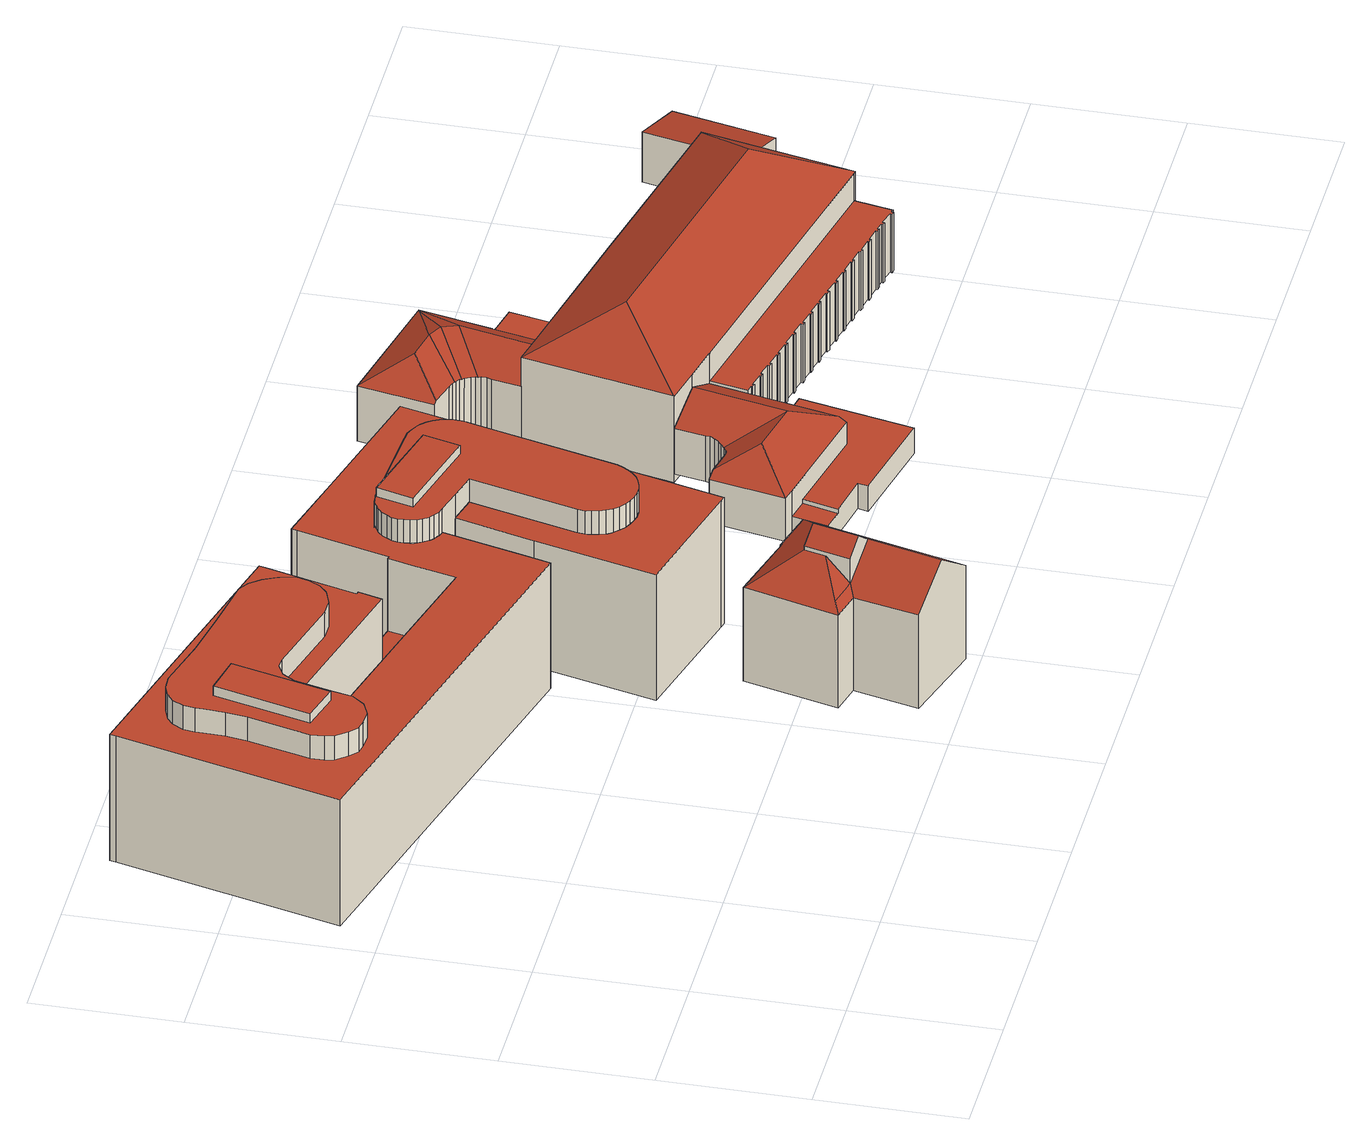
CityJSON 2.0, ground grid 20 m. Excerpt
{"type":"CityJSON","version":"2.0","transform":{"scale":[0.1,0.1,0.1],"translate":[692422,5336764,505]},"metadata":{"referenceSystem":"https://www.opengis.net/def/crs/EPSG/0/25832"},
"CityObjects":{
"building1":{"type":"Building","attributes":{"Gemeindeschluessel":"09162000","HoeheDach":"533.390","HoeheGrund":"509.358","Methode":"2000","NiedrigsteTraufeDesGebaeudes":"517.530","Geometrietyp2DReferenz":"3000","function":"31001_9998","roofType":"1000","measuredHeight":24.03,"storeysAboveGround":6},"address":[{"country":"Germany","locality":"München","thoroughfareName":"Gedonstraße 10"}],"geometry":[{"type":"Solid","lod":"2","boundaries":[[[[0,1,2,3]],[[4,5,6,7]],[[8,9,10,11]],[[12,13,14,15]],[[16,17,18,19]],[[20,21,22,23]],[[24,25,26,1,0,27,28,29,30,9,8,31,32,33,34,35,36,37,38,39,40,41,42,43,44,45,46,47,48,49,50,51,52,53,54,55,56],[57,58,59,60]],[[61,62,63,64]],[[65,66,67,68]],[[35,34,69,70]],[[71,72,73,74]],[[75,76,57,60]],[[77,78,79,80]],[[81,82,83,84]],[[37,36,85,86]],[[87,88,89,90]],[[91,92,93,94]],[[95,96,97,98]],[[99,100,101,102]],[[46,45,103,104]],[[105,106,59,58]],[[17,107,108,18]],[[38,37,86,109]],[[100,110,111,101]],[[28,27,112,113]],[[114,115,116,117]],[[118,107,17,16,119,120,78,77,121,66,65,122,123,124,125,126,127,128,82,81,62,61,129,130,21,20,131,132,133,5,4,134,96,95,135,136,137,138,139,88,87,140,141,142,143,144,145,146,147,92,91,110,100,99,148,149,150,13,12,151,152,153,154,155,156,157,72,71,158,159,160,161,162,163,164,165,166,167,115,114,168,169],[170,171,172,173,174,175,176,104,103,177,178,179,180,181,182,109,86,85,70,69,183,184,185,11,10,186,187,113,112,3,2,188,189,190,191,192,193]],[[163,162,194,195]],[[66,121,196,67]],[[56,55,192,191]],[[82,128,197,83]],[[40,39,182,181]],[[121,77,80,196]],[[155,198,199,200,157,156]],[[147,146,201,202]],[[203,204,158,71,74,205,206,207,165,164]],[[145,144,208,209]],[[51,50,173,172,171,52]],[[5,133,210,6]],[[44,43,178,177]],[[41,40,181,180]],[[26,25,189,188]],[[13,150,211,14]],[[110,91,94,111]],[[141,140,212,213]],[[24,56,191,190]],[[119,16,19,214]],[[32,31,185,184]],[[39,38,109,182]],[[152,151,215,216]],[[125,124,217,218]],[[54,53,170,193,192,55]],[[9,30,186,10]],[[128,127,219,197]],[[34,33,183,69]],[[220,108,107,118,169,168,221,222]],[[132,131,223,224]],[[88,139,225,89]],[[187,186,30,29,28,113]],[[47,46,104,176]],[[50,49,174,173]],[[124,123,226,217]],[[42,41,180,179]],[[115,167,227,116]],[[162,161,228,194]],[[134,4,7,229]],[[151,12,15,215]],[[21,130,230,22]],[[159,158,204,231,232,160]],[[138,137,233,234]],[[167,166,235,227]],[[33,32,184,183]],[[106,75,60,59]],[[62,81,84,63]],[[149,148,236,237]],[[92,147,202,93]],[[148,99,102,236]],[[49,48,175,174]],[[53,52,171,170]],[[146,145,209,201]],[[161,160,232,228]],[[144,143,238,208]],[[27,0,3,112]],[[136,135,95,98,239,240,233,137]],[[1,26,188,2]],[[36,35,70,85]],[[131,20,23,223]],[[126,125,218,241]],[[96,134,229,97]],[[31,8,11,185]],[[119,214,242,79,78,120]],[[143,142,243,238]],[[123,122,244,226]],[[127,126,241,219]],[[76,105,58,57]],[[168,114,117,221]],[[164,163,195,203]],[[43,42,179,178]],[[25,24,190,189]],[[140,87,90,212]],[[139,138,234,225]],[[72,157,200,73]],[[230,130,129,61,64,245]],[[166,165,207,235]],[[45,44,177,103]],[[133,132,224,210]],[[150,149,237,211]],[[246,216,215,15,14,211,237,236,102,101,111,94,93,202,201,209,208,238,243,213,212,90,89,225,234,233,240,239,98,97,229,7,6,210,224,223,23,22,230,245,64,63,84,83,197,219,241,218,217,226,244,68,67,196,80,79,242,214,19,18,108,220,222,221,117,116,227,235,207,206,205,74,73,200,199,198,247]],[[76,75,106,105]],[[48,47,176,175]],[[122,65,68,244]],[[246,247,198,155,154,153,152,216]],[[142,141,213,243]],[[231,204,203,195,194,228,232]]]],"semantics":{"surfaces":[{"type":"WallSurface"},{"type":"RoofSurface","Dachneigung":"90.000","Dachorientierung":"-1.000","Flaeche":"396.257","Z_MAX":"22.602","Z_MAX_ASL":"531.960","Z_MIN":"22.602","Z_MIN_ASL":"531.960"},{"type":"RoofSurface","Dachneigung":"90.000","Dachorientierung":"-1.000","Flaeche":"1548.596","Z_MAX":"19.042","Z_MAX_ASL":"528.400","Z_MIN":"19.042","Z_MIN_ASL":"528.400"},{"type":"GroundSurface"},{"type":"RoofSurface","Dachneigung":"90.000","Dachorientierung":"-1.000","Flaeche":"75.817","Z_MAX":"24.032","Z_MAX_ASL":"533.390","Z_MIN":"24.032","Z_MIN_ASL":"533.390"},{"type":"RoofSurface","Dachneigung":"90.000","Dachorientierung":"-1.000","Flaeche":"219.333","Z_MAX":"8.172","Z_MAX_ASL":"517.530","Z_MIN":"8.172","Z_MIN_ASL":"517.530"}],"values":[[0,0,0,0,0,0,1,0,0,0,0,0,0,0,0,0,0,0,0,0,0,0,0,0,0,0,2,0,0,0,0,0,0,0,0,0,0,0,0,0,0,0,0,0,0,0,0,0,0,0,0,0,0,0,0,0,0,0,0,0,0,0,0,0,0,0,0,0,0,0,0,0,0,0,0,0,0,0,0,0,0,0,0,0,0,0,0,0,0,0,0,0,0,0,0,0,0,0,0,0,0,0,0,0,0,0,0,3,4,0,0,0,0,5]]}}]},
"building2":{"type":"Building","attributes":{"Gemeindeschluessel":"09162000","HoeheDach":"530.060","HoeheGrund":"509.400","Methode":"2000","NiedrigsteTraufeDesGebaeudes":"523.374","Geometrietyp2DReferenz":"3000","function":"31001_1000","roofType":"3200","measuredHeight":20.66},"address":[{"country":"Germany","locality":"München","thoroughfareName":"Königinstraße 101"}],"geometry":[{"type":"Solid","lod":"2","boundaries":[[[[248,249,250,251,252,253,254]],[[255,251,256]],[[257,258,259]],[[260,261,262,263]],[[264,250,265,266]],[[267,264,266,268]],[[262,261,255,256,269]],[[270,271,272,273,268,266,265,274,275,276]],[[272,277,278,279,273]],[[250,249,274,265]],[[276,254,253,280,270]],[[257,269,278,277,258]],[[259,281,280,253,252]],[[252,260,263,259]],[[268,273,279,267]],[[281,259,258,277,282]],[[279,278,269,256,251,250,264,267]],[[249,248,275,274]],[[281,282,271,270,280]],[[262,269,257,259,263]],[[251,255,261,260,252]],[[276,275,248,254]],[[282,277,272,271]]]],"semantics":{"surfaces":[{"type":"RoofSurface","Dachneigung":"54.025","Dachorientierung":"106.385","Flaeche":"149.985","Z_MAX":"18.670","Z_MAX_ASL":"528.070","Z_MIN":"13.974","Z_MIN_ASL":"523.374"},{"type":"WallSurface"},{"type":"RoofSurface","Dachneigung":"48.206","Dachorientierung":"196.666","Flaeche":"9.772","Z_MAX":"18.053","Z_MAX_ASL":"527.453","Z_MIN":"14.996","Z_MIN_ASL":"524.396"},{"type":"RoofSurface","Dachneigung":"50.532","Dachorientierung":"286.388","Flaeche":"20.160","Z_MAX":"20.660","Z_MAX_ASL":"530.060","Z_MIN":"18.670","Z_MIN_ASL":"528.070"},{"type":"GroundSurface"},{"type":"RoofSurface","Dachneigung":"54.377","Dachorientierung":"286.418","Flaeche":"55.525","Z_MAX":"18.053","Z_MAX_ASL":"527.453","Z_MIN":"14.008","Z_MIN_ASL":"523.408"},{"type":"RoofSurface","Dachneigung":"52.769","Dachorientierung":"286.373","Flaeche":"77.228","Z_MAX":"18.670","Z_MAX_ASL":"528.070","Z_MIN":"13.980","Z_MIN_ASL":"523.380"},{"type":"RoofSurface","Dachneigung":"48.088","Dachorientierung":"196.628","Flaeche":"6.381","Z_MAX":"15.000","Z_MAX_ASL":"524.400","Z_MIN":"13.980","Z_MIN_ASL":"523.380"},{"type":"RoofSurface","Dachneigung":"54.837","Dachorientierung":"16.618","Flaeche":"78.673","Z_MAX":"18.670","Z_MAX_ASL":"528.070","Z_MIN":"13.974","Z_MIN_ASL":"523.374"},{"type":"RoofSurface","Dachneigung":"50.531","Dachorientierung":"106.388","Flaeche":"20.160","Z_MAX":"20.660","Z_MAX_ASL":"530.060","Z_MIN":"18.670","Z_MIN_ASL":"528.070"}],"values":[[0,1,2,3,1,1,1,4,1,1,1,5,6,1,1,7,8,1,1,1,9,1,1]]}}]},
"building3":{"type":"Building","attributes":{"Gemeindeschluessel":"09162000","HoeheDach":"517.532","HoeheGrund":"509.870","Methode":"1000","NiedrigsteTraufeDesGebaeudes":"517.532","Geometrietyp2DReferenz":"3000","function":"31001_9998","roofType":"1000","measuredHeight":7.66,"storeysAboveGround":2},"geometry":[{"type":"Solid","lod":"2","boundaries":[[[[283,284,285,286]],[[287,288,283,286]],[[286,285,289,287]],[[290,289,285,284]],[[288,290,284,283]],[[287,289,290,288]]]],"semantics":{"surfaces":[{"type":"WallSurface"},{"type":"RoofSurface","Dachneigung":"90.000","Dachorientierung":"-1.000","Flaeche":"38.052","Z_MAX":"7.662","Z_MAX_ASL":"517.532","Z_MIN":"7.662","Z_MIN_ASL":"517.532"},{"type":"GroundSurface"}],"values":[[0,1,0,2,0,0]]}}]},
"building4":{"type":"Building","attributes":{"Gemeindeschluessel":"09162000","HoeheDach":"533.230","HoeheGrund":"509.430","Methode":"2000","NiedrigsteTraufeDesGebaeudes":"531.860","Geometrietyp2DReferenz":"3000","function":"31001_9998","roofType":"1000","measuredHeight":23.8,"storeysAboveGround":6},"geometry":[{"type":"Solid","lod":"2","boundaries":[[[[291,292,64,63]],[[293,230,294,64,292,295]],[[296,297,298,211]],[[299,300,83,197]],[[301,302,209,208]],[[303,304,202,201]],[[305,306,307,308]],[[309,310,311,93]],[[312,299,197,219]],[[313,314,315,233]],[[306,316,317,307]],[[318,319,68,67]],[[320,321,322,218]],[[323,324,325,326]],[[300,327,84,83]],[[328,320,218,217]],[[329,330,233,315,225,89,90,212,213,243,238,208,209,201,202,93,311,111,101,102,331,237,332,211,298,214,333,80,196,67,68,244,334,226,217,218,322,219,197,83,84,335,63,64,294,230,326,325,223,224,210,6,7,336,97]],[[310,337,111,311]],[[338,339,90,89]],[[340,341,331,102]],[[342,291,63,335,84,327]],[[343,344,210,224]],[[345,346,336,7]],[[304,309,93,202]],[[339,347,212,90]],[[297,348,214,298]],[[348,349,333,214]],[[344,350,6,210]],[[302,303,201,209]],[[350,345,7,6]],[[351,316,306,305,352]],[[353,338,89,225]],[[354,355,238,243]],[[314,353,225,315]],[[355,301,208,238]],[[321,312,219,322]],[[346,356,97,336]],[[341,357,237,331]],[[347,358,213,212]],[[330,329,359,360,313,233]],[[293,323,326,230]],[[361,343,224,223]],[[337,362,101,111]],[[318,363,364,349,348,297,296,365,357,341,340,362,337,310,309,304,303,302,301,355,354,358,347,339,338,353,314,313,360,359,356,346,345,350,344,343,361,324,323,293,295,292,291,342,327,300,299,312,321,320,328,366,367,368,319],[317,369,370,308,307]],[[364,363,196,80]],[[356,359,329,97]],[[369,351,352,305,308,370]],[[316,351,369,317]],[[358,354,243,213]],[[324,361,223,325]],[[237,357,365,296,211,332]],[[319,368,244,68]],[[366,328,217,226]],[[362,340,102,101]],[[349,364,80,333]],[[363,318,67,196]],[[367,366,226,334,244,368]]]],"semantics":{"surfaces":[{"type":"WallSurface"},{"type":"GroundSurface"},{"type":"RoofSurface","Dachneigung":"90.000","Dachorientierung":"-1.000","Flaeche":"67.408","Z_MAX":"23.800","Z_MAX_ASL":"533.230","Z_MIN":"23.800","Z_MIN_ASL":"533.230"},{"type":"RoofSurface","Dachneigung":"90.000","Dachorientierung":"-1.000","Flaeche":"362.272","Z_MAX":"22.430","Z_MAX_ASL":"531.860","Z_MIN":"22.430","Z_MIN_ASL":"531.860"}],"values":[[0,0,0,0,0,0,0,0,0,0,0,0,0,0,0,0,1,0,0,0,0,0,0,0,0,0,0,0,0,0,2,0,0,0,0,0,0,0,0,0,0,0,0,3,0,0,0,0,0,0,0,0,0,0,0,0,0]]}}]},
"building5":{"type":"Building","attributes":{"Gemeindeschluessel":"09162000","HoeheDach":"517.140","HoeheGrund":"507.368","Methode":"2000","NiedrigsteTraufeDesGebaeudes":"513.880","Geometrietyp2DReferenz":"3000","function":"31001_9998","roofType":"3100","measuredHeight":9.77,"storeysAboveGround":1},"geometry":[{"type":"Solid","lod":"2","boundaries":[[[[371,372,373,374]],[[375,376,377,378]],[[379,380,381,382]],[[383,384,385,386]],[[387,388,389,390]],[[373,372,391,392,393]],[[394,376,375,395,396,397]],[[391,372,371,398,399,380,379,400,401,397]],[[402,403,404,383,386]],[[401,405,388,387,384,383,404,394,397]],[[380,399,406,381]],[[392,407,408,393]],[[396,407,392,391,397]],[[401,400,409,410]],[[404,403,376,394]],[[378,377,402,386,385,390,389,411,410,409,382,381,406,412,374,373,393,408,413]],[[399,398,412,406]],[[395,413,408,407,396]],[[376,403,402,377]],[[405,401,410,411]],[[398,371,374,412]],[[388,405,411,389]],[[378,413,395,375]],[[384,387,390,385]],[[400,379,382,409]]]],"semantics":{"surfaces":[{"type":"WallSurface"},{"type":"RoofSurface","Dachneigung":"60.820","Dachorientierung":"192.234","Flaeche":"90.344","Z_MAX":"9.772","Z_MAX_ASL":"517.140","Z_MIN":"6.538","Z_MIN_ASL":"513.906"},{"type":"RoofSurface","Dachneigung":"62.844","Dachorientierung":"282.143","Flaeche":"65.348","Z_MAX":"9.772","Z_MAX_ASL":"517.140","Z_MIN":"6.512","Z_MIN_ASL":"513.880"},{"type":"RoofSurface","Dachneigung":"60.819","Dachorientierung":"12.247","Flaeche":"41.935","Z_MAX":"9.772","Z_MAX_ASL":"517.140","Z_MIN":"6.512","Z_MIN_ASL":"513.880"},{"type":"RoofSurface","Dachneigung":"62.846","Dachorientierung":"102.137","Flaeche":"87.241","Z_MAX":"9.772","Z_MAX_ASL":"517.140","Z_MIN":"7.170","Z_MIN_ASL":"514.538"},{"type":"RoofSurface","Dachneigung":"59.880","Dachorientierung":"282.090","Flaeche":"36.542","Z_MAX":"9.772","Z_MAX_ASL":"517.140","Z_MIN":"6.540","Z_MIN_ASL":"513.907"},{"type":"GroundSurface"}],"values":[[0,0,0,0,0,0,1,2,0,3,0,0,4,0,5,6,0,0,0,0,0,0,0,0,0]]}}]},
"building6":{"type":"Building","attributes":{"Gemeindeschluessel":"09162000","HoeheDach":"510.690","HoeheGrund":"506.915","Methode":"2000","NiedrigsteTraufeDesGebaeudes":"510.050","Geometrietyp2DReferenz":"3000","function":"31001_9998","roofType":"1000","measuredHeight":3.77},"geometry":[{"type":"Solid","lod":"2","boundaries":[[[[414,415,416,417]],[[418,414,417,419]],[[414,418,420,421,422,423,424,425,426,427,428,429,430,431,432,433,434,415]],[[427,426,435,436]],[[437,438,439,440]],[[434,433,439,438]],[[420,418,419,441]],[[428,427,436,442]],[[426,425,443,435]],[[444,445,446,447,448,442,436,435,443,449,450,451,452,441,419,417,416,453]],[[421,420,441,452]],[[444,440,439,433,432,445]],[[423,422,451,450]],[[422,421,452,451]],[[425,424,449,443]],[[424,423,450,449]],[[432,431,446,445]],[[431,430,447,446]],[[444,453,437,440]],[[416,415,434,438,437,453]],[[429,428,442,448]],[[430,429,448,447]]]],"semantics":{"surfaces":[{"type":"WallSurface"},{"type":"RoofSurface","Dachneigung":"90.000","Dachorientierung":"-1.000","Flaeche":"196.910","Z_MAX":"3.775","Z_MAX_ASL":"510.690","Z_MIN":"3.775","Z_MIN_ASL":"510.690"},{"type":"RoofSurface","Dachneigung":"90.000","Dachorientierung":"-1.000","Flaeche":"15.738","Z_MAX":"3.135","Z_MAX_ASL":"510.050","Z_MIN":"3.135","Z_MIN_ASL":"510.050"},{"type":"GroundSurface"}],"values":[[0,0,1,0,2,0,0,0,0,3,0,0,0,0,0,0,0,0,0,0,0,0]]}}]},
"building7":{"type":"Building","attributes":{"Gemeindeschluessel":"09162000","HoeheDach":"517.500","HoeheGrund":"506.130","Methode":"2000","NiedrigsteTraufeDesGebaeudes":"513.740","Geometrietyp2DReferenz":"3000","function":"31001_9998","roofType":"3200","measuredHeight":11.37,"storeysAboveGround":1},"geometry":[{"type":"Solid","lod":"2","boundaries":[[[[454,455,456,457,458]],[[459,460,461,462]],[[463,464,465,456,455,466]],[[467,468,469,470]],[[471,458,457,472,473,474,475]],[[476,477,478]],[[479,480,481,482]],[[483,484,485,486]],[[469,468,480,479,487]],[[470,488,489,490,467]],[[455,454,491,466]],[[492,493,494,484,483,474,473,495]],[[494,493,496,497]],[[474,483,486,475]],[[476,498,482,481,499]],[[477,495,473,472,465,464]],[[463,478,477,464]],[[477,476,500,495]],[[461,460,501,502,503]],[[490,499,481,480,468,467]],[[454,458,471,491]],[[486,485,497,496,504,462,461,503,488,470,469,487,505,506,478,463,466,491,471,475]],[[465,472,457,456]],[[506,498,476,478]],[[496,493,492,507,504]],[[484,494,497,485]],[[505,487,479,482]],[[498,506,505,482]],[[502,489,488,503]],[[507,459,462,504]],[[502,501,500,499,490,489]],[[459,507,492,495,500,501,460]],[[476,499,500]]]],"semantics":{"surfaces":[{"type":"RoofSurface","Dachneigung":"90.000","Dachorientierung":"-1.000","Flaeche":"44.022","Z_MAX":"7.610","Z_MAX_ASL":"513.740","Z_MIN":"7.610","Z_MIN_ASL":"513.740"},{"type":"WallSurface"},{"type":"RoofSurface","Dachneigung":"59.216","Dachorientierung":"282.034","Flaeche":"33.761","Z_MAX":"11.370","Z_MAX_ASL":"517.500","Z_MIN":"8.222","Z_MIN_ASL":"514.352"},{"type":"RoofSurface","Dachneigung":"61.244","Dachorientierung":"282.043","Flaeche":"50.586","Z_MAX":"11.370","Z_MAX_ASL":"517.500","Z_MIN":"8.375","Z_MIN_ASL":"514.505"},{"type":"RoofSurface","Dachneigung":"59.708","Dachorientierung":"12.069","Flaeche":"71.264","Z_MAX":"11.370","Z_MAX_ASL":"517.500","Z_MIN":"8.218","Z_MIN_ASL":"514.348"},{"type":"RoofSurface","Dachneigung":"58.960","Dachorientierung":"102.049","Flaeche":"90.667","Z_MAX":"11.370","Z_MAX_ASL":"517.500","Z_MIN":"8.190","Z_MIN_ASL":"514.320"},{"type":"RoofSurface","Dachneigung":"69.683","Dachorientierung":"71.445","Flaeche":"10.726","Z_MAX":"11.370","Z_MAX_ASL":"517.500","Z_MIN":"8.217","Z_MIN_ASL":"514.347"},{"type":"RoofSurface","Dachneigung":"61.289","Dachorientierung":"192.065","Flaeche":"28.524","Z_MAX":"11.370","Z_MAX_ASL":"517.500","Z_MIN":"8.414","Z_MIN_ASL":"514.544"},{"type":"GroundSurface"},{"type":"RoofSurface","Dachneigung":"64.225","Dachorientierung":"203.834","Flaeche":"12.089","Z_MAX":"11.370","Z_MAX_ASL":"517.500","Z_MIN":"8.278","Z_MIN_ASL":"514.408"},{"type":"RoofSurface","Dachneigung":"67.565","Dachorientierung":"251.469","Flaeche":"17.489","Z_MAX":"11.370","Z_MAX_ASL":"517.500","Z_MIN":"8.278","Z_MIN_ASL":"514.408"},{"type":"RoofSurface","Dachneigung":"65.917","Dachorientierung":"23.798","Flaeche":"9.145","Z_MAX":"11.370","Z_MAX_ASL":"517.500","Z_MIN":"8.217","Z_MIN_ASL":"514.347"}],"values":[[0,1,1,1,1,1,2,1,1,1,1,3,1,1,4,5,1,6,1,7,1,8,1,1,1,1,1,1,1,1,9,10,11]]}}]},
"building8":{"type":"Building","attributes":{"Gemeindeschluessel":"09162000","HoeheDach":"524.990","HoeheGrund":"506.090","Methode":"2000","NiedrigsteTraufeDesGebaeudes":"514.880","Geometrietyp2DReferenz":"3000","function":"31001_9998","roofType":"3200","measuredHeight":18.9,"storeysAboveGround":3},"address":[{"country":"Germany","locality":"München","thoroughfareName":"Königinstraße 34"}],"geometry":[{"type":"Solid","lod":"2","boundaries":[[[[508,509,510,511]],[[512,513,514,515]],[[516,517,518,519]],[[520,521,522,523]],[[524,525,526,527]],[[528,529,530,531]],[[532,533,534,535]],[[536,537,538,471]],[[539,528,531,540]],[[541,542,543,544]],[[545,512,515,546]],[[547,548,549,550]],[[551,516,519,552]],[[538,537,553,554,555]],[[556,557,558,559]],[[560,561,562,563]],[[564,565,566,567]],[[554,553,568,569]],[[570,571,572,573]],[[574,551,552,575]],[[576,577,578,579]],[[580,581,582,583]],[[517,584,585,518]],[[586,587,588,589]],[[590,591,592,569,568,593,594,581,580]],[[595,596,597,598]],[[568,553,537,536,599,600,601,593]],[[542,602,603,543]],[[604,605,606,607]],[[608,609,610,611]],[[612,570,573,613]],[[614,615,616,617]],[[618,576,579,619]],[[587,539,540,588]],[[620,621,622,623]],[[521,624,625,522]],[[548,524,527,549]],[[513,626,627,514]],[[605,628,629,606]],[[630,631,632,633]],[[624,634,635,625]],[[636,564,567,637]],[[638,586,589,639]],[[525,640,641,526]],[[555,554,569,642]],[[561,541,544,562]],[[631,508,511,632]],[[643,644,645,646]],[[565,647,648,566]],[[649,636,637,650]],[[557,614,617,558]],[[569,592,620,623,642]],[[651,574,575,652]],[[653,654,655,656]],[[577,545,546,578]],[[599,536,471,475]],[[657,658,659,660]],[[635,634,661,591,590,662]],[[584,556,559,585]],[[663,664,665,666]],[[667,618,619,668]],[[596,651,652,597]],[[615,630,633,616]],[[644,653,656,645]],[[669,547,550,670]],[[671,663,666,672]],[[673,612,613,674]],[[654,675,676,655]],[[677,678,679,680]],[[571,677,680,572]],[[623,622,672,666,665,660,659,611,610,607,606,629,598,597,652,575,552,519,518,585,559,558,617,616,633,632,511,510,674,613,573,572,680,679,563,562,544,543,603,681,668,619,579,578,546,515,514,627,535,534,646,645,656,655,676,650,637,567,566,648,670,550,549,527,526,641,639,589,588,540,531,530,523,522,625,635,662,583,582,486,475,471,538,555,642]],[[533,643,646,534]],[[675,649,650,676]],[[678,560,563,679]],[[640,638,639,641]],[[601,594,593]],[[592,591,661,620]],[[609,604,607,610]],[[626,532,535,627]],[[590,580,583,662]],[[664,657,660,665]],[[647,669,670,648]],[[628,595,598,629]],[[682,667,668,681]],[[509,673,674,510]],[[521,520,529,528,539,587,586,638,640,525,524,548,547,669,647,565,564,636,649,675,654,653,644,643,533,532,626,513,512,545,577,576,618,667,682,602,542,541,561,560,678,677,571,570,612,673,509,508,631,630,615,614,557,556,584,517,516,551,574,651,596,595,628,605,604,609,608,658,657,664,663,671,621,620,661,634,624]],[[582,581,594,601,600,486]],[[621,671,672,622]],[[600,599,475,486]],[[658,608,611,659]],[[602,682,681,603]],[[529,520,523,530]]]],"semantics":{"surfaces":[{"type":"WallSurface"},{"type":"RoofSurface","Dachneigung":"56.085","Dachorientierung":"104.303","Flaeche":"113.416","Z_MAX":"18.900","Z_MAX_ASL":"524.990","Z_MIN":"12.902","Z_MIN_ASL":"518.992"},{"type":"RoofSurface","Dachneigung":"60.417","Dachorientierung":"194.340","Flaeche":"556.260","Z_MAX":"18.900","Z_MAX_ASL":"524.990","Z_MIN":"12.890","Z_MIN_ASL":"518.980"},{"type":"RoofSurface","Dachneigung":"60.417","Dachorientierung":"14.340","Flaeche":"552.165","Z_MAX":"18.900","Z_MAX_ASL":"524.990","Z_MIN":"12.935","Z_MIN_ASL":"519.025"},{"type":"GroundSurface"},{"type":"RoofSurface","Dachneigung":"56.085","Dachorientierung":"284.303","Flaeche":"109.577","Z_MAX":"18.900","Z_MAX_ASL":"524.990","Z_MIN":"13.005","Z_MIN_ASL":"519.095"},{"type":"RoofSurface","Dachneigung":"90.000","Dachorientierung":"-1.000","Flaeche":"228.689","Z_MAX":"8.790","Z_MAX_ASL":"514.880","Z_MIN":"8.790","Z_MIN_ASL":"514.880"}],"values":[[0,0,0,0,0,0,0,0,0,0,0,0,0,0,0,0,0,1,0,0,0,0,0,0,2,0,3,0,0,0,0,0,0,0,0,0,0,0,0,0,0,0,0,0,0,0,0,0,0,0,0,0,0,0,0,0,0,0,0,0,0,0,0,0,0,0,0,0,0,0,4,0,0,0,0,5,0,0,0,0,0,0,0,0,0,6,0,0,0,0,0,0]]}}]},
"building9":{"type":"Building","attributes":{"Gemeindeschluessel":"09162000","HoeheDach":"513.378","HoeheGrund":"506.110","Methode":"1000","NiedrigsteTraufeDesGebaeudes":"509.104","Geometrietyp2DReferenz":"3000","function":"51009_1610","roofType":"2100","measuredHeight":7.27},"geometry":[{"type":"Solid","lod":"2","boundaries":[[[[683,684,538,685]],[[683,686,687,684]],[[686,683,685,491]],[[491,685,538,471]],[[687,686,491,471]],[[684,687,471,538]]]],"semantics":{"surfaces":[{"type":"WallSurface"},{"type":"RoofSurface","Dachneigung":"69.464","Dachorientierung":"101.953","Flaeche":"36.635","Z_MAX":"7.268","Z_MAX_ASL":"513.378","Z_MIN":"2.994","Z_MIN_ASL":"509.104"},{"type":"GroundSurface"}],"values":[[0,1,0,2,0,0]]}}]},
"building10":{"type":"Building","attributes":{"Gemeindeschluessel":"09162000","HoeheDach":"513.490","HoeheGrund":"505.870","Methode":"1000","NiedrigsteTraufeDesGebaeudes":"510.950","Geometrietyp2DReferenz":"3000","function":"31001_2000","roofType":"2100","measuredHeight":7.62},"geometry":[{"type":"Solid","lod":"2","boundaries":[[[[688,689,690,691]],[[688,691,692,693]],[[690,689,694,695]],[[691,690,695,692]],[[689,688,693,694]],[[694,693,692,695]]]],"semantics":{"surfaces":[{"type":"RoofSurface","Dachneigung":"74.249","Dachorientierung":"102.007","Flaeche":"131.391","Z_MAX":"7.620","Z_MAX_ASL":"513.490","Z_MIN":"5.080","Z_MIN_ASL":"510.950"},{"type":"WallSurface"},{"type":"GroundSurface"}],"values":[[0,1,1,1,1,2]]}}]}
},
"vertices":[
[141,641,270],[122,642,270],[122,642,234],[141,641,234],[797,683,234],[795,691,234],[795,691,44],[797,683,44],[205,763,270],[194,746,270],[194,746,234],[205,763,234],[568,366,234],[609,530,234],[609,530,44],[568,366,44],[603,645,234],[576,539,234],[576,539,44],[603,645,44],[773,718,234],[766,722,234],[766,722,44],[773,718,44],[85,671,270],[97,655,270],[108,645,270],[161,650,270],[175,667,270],[179,687,270],[180,692,270],[220,771,270],[233,770,270],[348,740,270],[370,740,270],[392,748,270],[404,759,270],[412,774,270],[417,792,270],[411,814,270],[402,832,270],[390,847,270],[376,856,270],[299,869,270],[236,881,270],[165,900,270],[146,899,270],[130,893,270],[119,884,270],[110,869,270],[108,853,270],[108,843,270],[107,815,270],[103,785,270],[84,712,270],[81,701,270],[82,683,270],[194,826,270],[160,692,270],[106,706,270],[140,837,270],[625,733,234],[617,734,234],[617,734,44],[625,733,44],[571,680,234],[573,672,234],[573,672,44],[571,680,44],[370,740,234],[392,748,234],[536,699,234],[568,823,234],[568,823,44],[536,699,44],[140,837,284],[194,826,284],[582,658,234],[588,652,234],[588,652,44],[582,658,44],[609,733,234],[601,732,234],[601,732,44],[609,733,44],[404,759,234],[412,774,234],[723,425,234],[730,431,234],[730,431,44],[723,425,44],[643,445,234],[648,438,234],[648,438,44],[643,445,44],[797,658,234],[798,666,234],[798,666,44],[797,658,44],[637,472,234],[638,463,234],[638,463,44],[637,472,44],[165,900,234],[146,899,234],[160,692,284],[106,706,284],[566,500,234],[566,500,44],[417,792,234],[640,454,234],[640,454,44],[161,650,234],[175,667,234],[78,948,234],[80,956,234],[80,956,44],[78,948,44],[183,598,234],[595,648,234],[593,650,234],[577,665,234],[570,688,234],[570,696,234],[572,704,234],[576,711,234],[581,718,234],[586,724,234],[593,728,234],[656,731,234],[757,724,234],[780,712,234],[786,706,234],[791,699,234],[798,675,234],[792,639,234],[767,542,234],[745,454,234],[741,445,234],[736,438,234],[715,421,234],[706,418,234],[697,416,234],[688,416,234],[679,418,234],[670,421,234],[662,425,234],[655,431,234],[638,482,234],[675,627,234],[637,637,234],[744,321,234],[752,319,234],[806,532,234],[831,629,234],[863,756,234],[675,804,234],[570,831,234],[532,700,234],[524,667,234],[509,608,234],[206,686,234],[221,745,234],[443,688,234],[452,720,234],[448,721,234],[480,845,234],[482,853,234],[0,645,234],[55,631,234],[103,785,234],[107,815,234],[108,843,234],[108,853,234],[110,869,234],[119,884,234],[130,893,234],[236,881,234],[299,869,234],[376,856,234],[390,847,234],[402,832,234],[411,814,234],[348,740,234],[233,770,234],[220,771,234],[180,692,234],[179,687,234],[108,645,234],[97,655,234],[85,671,234],[82,683,234],[81,701,234],[84,712,234],[221,745,125],[443,688,125],[577,665,44],[593,728,44],[863,756,44],[675,804,44],[570,831,44],[662,425,44],[655,431,44],[452,720,125],[532,700,125],[532,700,44],[452,720,44],[448,721,44],[679,418,44],[670,421,44],[791,699,44],[637,637,44],[715,421,44],[706,418,44],[595,648,44],[744,321,44],[752,319,44],[572,704,44],[576,711,44],[586,724,44],[183,598,44],[0,645,44],[55,631,44],[780,712,44],[786,706,44],[736,438,44],[570,696,44],[482,853,44],[206,686,125],[798,675,44],[757,724,44],[524,667,125],[509,608,125],[745,454,44],[741,445,44],[480,845,44],[638,482,44],[675,627,44],[688,416,44],[792,639,44],[767,542,44],[581,718,44],[593,650,44],[697,416,44],[570,688,44],[656,731,44],[806,532,44],[831,629,44],
[780,166,185],[781,166,184],[797,228,184],[718,180,231],[705,126,231],[680,26,231],[740,9,185],[720,188,231],[720,188,225],[666,171,225],[616,148,194],[658,138,194],[681,132,251],[697,194,251],[674,200,231],[658,138,231],[736,244,184],[797,228,44],[736,244,44],[736,242,185],[736,242,44],[674,200,225],[621,43,44],[642,131,44],[600,141,44],[634,269,44],[781,166,44],[780,166,44],[740,9,44],[600,141,184],[634,268,185],[634,269,185],[621,43,185],[642,130,184],[642,131,184],
[603,646,125],[603,646,49],[576,539,49],[576,539,125],[610,530,125],[637,637,125],[610,530,49],[637,637,49],
[617,734,269],[625,733,269],[757,724,269],[745,725,44],[745,725,269],[637,637,269],[603,646,269],[603,646,44],[593,728,269],[601,732,269],[679,418,269],[670,421,269],[662,425,269],[655,431,269],[600,682,282],[613,732,282],[613,732,269],[600,682,269],[648,438,269],[644,446,269],[644,446,44],[586,724,269],[745,454,269],[741,446,269],[741,446,44],[739,700,282],[739,700,269],[573,672,269],[571,680,269],[576,711,269],[580,718,269],[580,718,44],[765,721,269],[773,717,269],[773,717,44],[765,721,44],[609,733,269],[572,704,269],[797,657,44],[791,634,44],[638,481,44],[674,627,44],[588,653,44],[570,690,44],[614,734,44],[799,675,44],[640,454,269],[730,431,269],[723,425,269],[637,472,269],[638,481,269],[614,734,269],[786,706,269],[791,699,269],[797,683,269],[799,675,269],[715,421,269],[595,648,269],[588,653,269],[795,691,269],[726,650,282],[683,661,282],[736,438,269],[697,416,269],[688,416,269],[798,666,269],[675,627,269],[706,418,269],[797,657,269],[791,634,269],[780,712,269],[638,463,269],[577,665,269],[582,658,269],[674,627,269],[570,696,269],[570,690,269],[570,688,269],[726,650,269],[683,661,269],
[1089,456,93],[1140,445,120],[1140,445,24],[1089,456,24],[990,285,89],[973,289,89],[973,289,24],[990,285,24],[1074,397,92],[1077,402,93],[1077,402,24],[1074,397,24],[1036,382,96],[1042,381,95],[1042,381,24],[1036,382,24],[1048,381,95],[1054,382,93],[1054,382,24],[1048,381,24],[1143,444,121],[1192,434,95],[1192,434,24],[1039,334,121],[1153,250,89],[1155,261,95],[1116,317,121],[1081,414,93],[1079,408,94],[1070,392,91],[1066,388,89],[994,391,24],[994,391,89],[1005,389,96],[1060,385,91],[1079,408,24],[1181,382,95],[1181,382,24],[1070,392,24],[1066,388,24],[1060,385,24],[1081,414,24],[1153,250,24],
[1067,204,57],[1070,218,57],[1070,218,19],[1067,204,19],[1204,175,57],[1204,175,19],[1237,329,57],[1213,334,57],[1222,374,57],[1221,374,57],[1221,372,57],[1216,373,57],[1216,375,57],[1196,379,57],[1196,377,57],[1191,378,57],[1191,380,57],[1181,382,57],[1153,250,57],[1022,279,57],[1009,230,57],[1216,375,19],[1196,379,19],[979,236,51],[1009,230,51],[1022,279,51],[990,285,51],[1237,329,19],[1196,377,19],[1216,373,19],[990,285,19],[1153,250,19],[1181,382,19],[1191,380,19],[1191,378,19],[1221,372,19],[1221,374,19],[1222,374,19],[1213,334,19],[979,236,19],
[1293,658,87],[1304,713,87],[1255,724,87],[1237,639,87],[1286,628,87],[1142,727,95],[1138,734,95],[1138,734,11],[1142,727,11],[1254,724,11],[1254,724,94],[1255,724,93],[1304,713,11],[1121,746,96],[1114,748,96],[1114,748,11],[1121,746,11],[1286,628,11],[1237,639,93],[1185,650,125],[1179,651,122],[1179,651,11],[1275,822,93],[1275,822,94],[1275,822,11],[1074,758,94],[1079,757,97],[1136,797,125],[1095,861,94],[1134,661,96],[1142,700,96],[1142,700,11],[1134,661,11],[1074,758,11],[1128,743,11],[1128,743,95],[1127,744,95],[1293,658,11],[1144,718,95],[1144,714,96],[1144,707,96],[1208,756,125],[1144,714,11],[1144,707,11],[1273,823,93],[1179,788,125],[1200,778,125],[1135,737,94],[1134,739,95],[1134,739,11],[1144,721,11],[1095,861,11],[1273,823,11],[1144,721,95],
[1466,321,99],[1465,319,99],[1465,319,11],[1466,321,11],[1362,343,99],[1343,347,99],[1343,347,11],[1362,343,11],[1534,306,99],[1515,310,99],[1515,310,11],[1534,306,11],[1196,377,99],[1191,378,99],[1191,378,11],[1196,377,11],[1246,366,99],[1240,367,99],[1240,367,11],[1246,366,11],[1216,375,99],[1196,379,99],[1196,379,11],[1216,375,11],[1338,346,99],[1338,349,99],[1338,349,11],[1338,346,11],[1286,628,140],[1398,605,140],[1398,605,11],[1216,373,99],[1216,373,11],[1411,331,99],[1411,333,99],[1411,333,11],[1411,331,11],[1362,341,99],[1362,341,11],[1265,364,99],[1246,368,99],[1246,368,11],[1265,364,11],[1533,304,99],[1533,304,11],[1666,547,140],[1667,547,140],[1667,547,11],[1509,310,99],[1509,312,99],[1509,312,11],[1509,310,11],[1417,332,99],[1416,329,99],[1416,329,11],[1417,332,11],[1289,359,99],[1270,363,99],[1270,363,11],[1289,359,11],[1557,463,200],[1622,341,140],[1441,326,99],[1441,324,99],[1441,324,11],[1441,326,11],[1539,303,99],[1539,303,11],[1368,342,99],[1367,340,99],[1367,340,11],[1368,342,11],[1140,445,140],[1089,456,140],[1089,456,11],[1140,445,11],[1514,308,99],[1514,308,11],[1221,374,99],[1221,372,99],[1221,372,11],[1221,374,11],[1192,434,140],[1192,433,140],[1618,342,140],[1197,540,200],[1090,457,141],[1558,299,99],[1558,301,99],[1558,301,11],[1558,299,11],[1179,651,140],[1134,661,140],[1133,660,141],[1392,337,99],[1392,337,11],[1574,298,99],[1564,300,99],[1564,300,11],[1574,298,11],[1578,294,99],[1574,295,99],[1574,295,11],[1578,294,11],[1460,322,99],[1460,322,11],[1490,316,99],[1490,314,99],[1490,314,11],[1490,316,11],[1387,338,99],[1387,338,11],[1618,342,99],[1608,290,99],[1608,290,11],[1618,342,11],[1191,380,99],[1191,380,11],[1343,345,99],[1343,345,11],[1563,298,99],[1563,298,11],[1484,315,99],[1485,317,99],[1485,317,11],[1484,315,11],[1181,382,99],[1181,382,11],[1289,357,99],[1289,357,11],[1222,374,99],[1222,374,11],[1240,370,99],[1240,370,11],[1622,341,11],[1319,353,99],[1318,351,99],[1318,351,11],[1319,353,11],[1270,361,99],[1270,361,11],[1294,356,99],[1294,356,11],[1539,305,99],[1539,305,11],[1313,352,99],[1314,354,99],[1314,354,11],[1313,352,11],[1599,292,99],[1579,297,99],[1579,297,11],[1599,292,11],[1192,433,99],[1192,434,11],[1603,288,99],[1598,289,99],[1598,289,11],[1603,288,11],[1386,336,99],[1386,336,11],[1265,362,99],[1265,362,11],[1604,291,99],[1604,291,11],[1460,320,99],[1460,320,11],[1295,358,99],[1295,358,11],[1435,325,99],[1436,327,99],[1436,327,11],[1435,325,11],[1392,335,11],[1392,335,99],
[1404,634,41],[1398,605,41],[1404,634,11],[1293,658,84],[1286,628,84],
[1818,617,60],[1730,636,85],[1700,498,85],[1789,479,59],[1789,479,9],[1818,617,9],[1730,636,9],[1700,498,9]
]}
